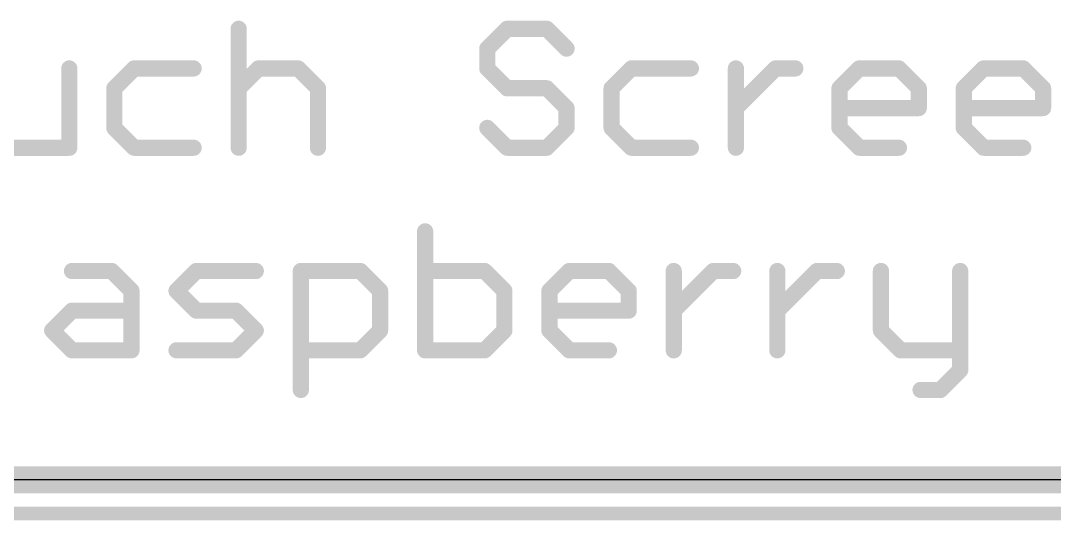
# Model space of a CAD drawing. Extents: x -17 to 57, y -6 to 105.
# Drawn here: x 22.95 to 32.67, y -0.38 to 4.32 of the extents above; entities that cross this region are included whole.
import ezdxf

# ---------------------------------------------------------------- set-up
doc = ezdxf.new("R2010")
doc.units = 0
for name, color, linetype in [('1', 12, 'CONTINUOUS'), ('16', 132, 'CONTINUOUS'), ('20', 4, 'CONTINUOUS'), ('21', 40, 'CONTINUOUS'), ('22', 6, 'CONTINUOUS'), ('48', 253, 'CONTINUOUS')]:
    doc.layers.add(name, color=color, linetype=linetype)

msp = doc.modelspace()

# ---------------------------------------------------------------- linework, layer by layer
at = {"layer": '1', "const_width": 0.254}
msp.add_lwpolyline([(56.388, 0), (0.508, 0)], dxfattribs=at)
at = {"layer": '16', "const_width": 0.254}
msp.add_lwpolyline([(56.388, 0), (0.508, 0)], dxfattribs=at)
at = {"layer": '20'}
msp.add_line((50.165, 0), (6.604, 0), dxfattribs=at)
at = {"layer": '21', "const_width": 0.1524}
for points in [[(24.9996, 4.2428), (24.9996, 3.1242)], [(27.5248, 4.2428), (27.3384, 4.0563)], [(27.8977, 4.2428), (27.5248, 4.2428)], [(28.0841, 4.0563), (27.8977, 4.2428)], [(27.3384, 4.0563), (27.3384, 3.8699)], [(23.4065, 3.1242), (23.4065, 3.8699)], [(24.0166, 3.8699), (23.8302, 3.6835)], [(24.5759, 3.8699), (24.0166, 3.8699)], [(24.9996, 3.6835), (25.186, 3.8699)], [(25.186, 3.8699), (25.5589, 3.8699)], [(25.5589, 3.8699), (25.7453, 3.6835)], [(27.3384, 3.8699), (27.5248, 3.6835)], [(28.6942, 3.8699), (28.5078, 3.6835)], [(29.2535, 3.8699), (28.6942, 3.8699)], [(29.6772, 3.1242), (29.6772, 3.8699)], [(29.6772, 3.4971), (30.05, 3.8699)], [(30.05, 3.8699), (30.2364, 3.8699)], [(30.6517, 3.6835), (30.8381, 3.8699)], [(30.8381, 3.8699), (31.2109, 3.8699)], [(31.2109, 3.8699), (31.3974, 3.6835)], [(31.8211, 3.6835), (32.0075, 3.8699)], [(32.0075, 3.8699), (32.3803, 3.8699)], [(32.3803, 3.8699), (32.5668, 3.6835)], [(23.8302, 3.6835), (23.8302, 3.3106)], [(25.7453, 3.6835), (25.7453, 3.1242)], [(27.5248, 3.6835), (27.8977, 3.6835)], [(27.8977, 3.6835), (28.0841, 3.4971)], [(28.5078, 3.6835), (28.5078, 3.3106)], [(30.6517, 3.3106), (30.6517, 3.6835)], [(31.3974, 3.6835), (31.3974, 3.4971)], [(31.8211, 3.3106), (31.8211, 3.6835)], [(32.5668, 3.6835), (32.5668, 3.4971)], [(28.0841, 3.4971), (28.0841, 3.3106)], [(31.3974, 3.4971), (30.6517, 3.4971)], [(32.5668, 3.4971), (31.8211, 3.4971)], [(23.8302, 3.3106), (24.0166, 3.1242)], [(27.5248, 3.1242), (27.3384, 3.3106)], [(28.0841, 3.3106), (27.8977, 3.1242)], [(28.5078, 3.3106), (28.6942, 3.1242)], [(30.8381, 3.1242), (30.6517, 3.3106)], [(32.0075, 3.1242), (31.8211, 3.3106)], [(22.8472, 3.1242), (23.4065, 3.1242)], [(24.0166, 3.1242), (24.5759, 3.1242)], [(27.8977, 3.1242), (27.5248, 3.1242)], [(28.6942, 3.1242), (29.2535, 3.1242)], [(31.2109, 3.1242), (30.8381, 3.1242)], [(32.3803, 3.1242), (32.0075, 3.1242)], [(26.7537, 2.3378), (26.7537, 1.2192)], [(23.4319, 1.9649), (23.8048, 1.9649)], [(23.8048, 1.9649), (23.9912, 1.7785)], [(24.4149, 1.7785), (24.6013, 1.9649)], [(24.6013, 1.9649), (25.1606, 1.9649)], [(25.5843, 0.8464), (25.5843, 1.9649)], [(25.5843, 1.9649), (26.1436, 1.9649)], [(26.1436, 1.9649), (26.33, 1.7785)], [(27.313, 1.9649), (26.7537, 1.9649)], [(27.4994, 1.7785), (27.313, 1.9649)], [(27.9231, 1.7785), (28.1095, 1.9649)], [(28.1095, 1.9649), (28.4823, 1.9649)], [(28.4823, 1.9649), (28.6688, 1.7785)], [(29.0925, 1.2192), (29.0925, 1.9649)], [(29.0925, 1.5921), (29.4653, 1.9649)], [(29.4653, 1.9649), (29.6517, 1.9649)], [(30.067, 1.2192), (30.067, 1.9649)], [(30.067, 1.5921), (30.4398, 1.9649)], [(30.4398, 1.9649), (30.6262, 1.9649)], [(31.0415, 1.9649), (31.0415, 1.4056)], [(31.7872, 1.9649), (31.7872, 1.0328)], [(23.9912, 1.7785), (23.9912, 1.2192)], [(24.6013, 1.5921), (24.4149, 1.7785)], [(26.33, 1.7785), (26.33, 1.4056)], [(27.4994, 1.4056), (27.4994, 1.7785)], [(27.9231, 1.4056), (27.9231, 1.7785)], [(28.6688, 1.7785), (28.6688, 1.5921)], [(23.2455, 1.4056), (23.4319, 1.5921)], [(23.4319, 1.5921), (23.9912, 1.5921)], [(24.9742, 1.5921), (24.6013, 1.5921)], [(25.1606, 1.4056), (24.9742, 1.5921)], [(28.6688, 1.5921), (27.9231, 1.5921)], [(23.4319, 1.2192), (23.2455, 1.4056)], [(24.9742, 1.2192), (25.1606, 1.4056)], [(26.33, 1.4056), (26.1436, 1.2192)], [(27.313, 1.2192), (27.4994, 1.4056)], [(28.1095, 1.2192), (27.9231, 1.4056)], [(31.0415, 1.4056), (31.2279, 1.2192)], [(23.9912, 1.2192), (23.4319, 1.2192)], [(24.4149, 1.2192), (24.9742, 1.2192)], [(26.1436, 1.2192), (25.5843, 1.2192)], [(26.7537, 1.2192), (27.313, 1.2192)], [(28.4823, 1.2192), (28.1095, 1.2192)], [(31.2279, 1.2192), (31.7872, 1.2192)], [(31.7872, 1.0328), (31.6007, 0.8464)], [(31.6007, 0.8464), (31.4143, 0.8464)]]:
    msp.add_lwpolyline(points, dxfattribs=at)
at = {"layer": '21', "const_width": 0.0762}
for points in [[(25.0377, 4.2428, 1), (24.9615, 4.2428)], [(27.5248, 4.2809, 1), (27.5248, 4.2047)], [(27.5517, 4.2158, 1), (27.4979, 4.2697)], [(27.9246, 4.2697, 1), (27.8707, 4.2158)], [(27.8977, 4.2047, 1), (27.8977, 4.2809)], [(27.3114, 4.0833, 1), (27.3653, 4.0294)], [(27.3765, 4.0563, 1), (27.3003, 4.0563)], [(28.0571, 4.0294, 1), (28.111, 4.0833)], [(23.4446, 3.8699, 1), (23.3684, 3.8699)], [(24.0166, 3.908, 1), (24.0166, 3.8318)], [(24.0436, 3.843, 1), (23.9897, 3.8968)], [(24.5759, 3.8318, 1), (24.5759, 3.908)], [(25.186, 3.908, 1), (25.186, 3.8318)], [(25.2129, 3.843, 1), (25.1591, 3.8968)], [(25.5858, 3.8968, 1), (25.5319, 3.843)], [(25.5589, 3.8318, 1), (25.5589, 3.908)], [(27.3653, 3.8968, 1), (27.3114, 3.843)], [(27.3003, 3.8699, 1), (27.3765, 3.8699)], [(28.6942, 3.908, 1), (28.6942, 3.8318)], [(28.7211, 3.843, 1), (28.6673, 3.8968)], [(29.2535, 3.8318, 1), (29.2535, 3.908)], [(29.7153, 3.8699, 1), (29.6391, 3.8699)], [(30.05, 3.908, 1), (30.05, 3.8318)], [(30.077, 3.843, 1), (30.0231, 3.8968)], [(30.2364, 3.8318, 1), (30.2364, 3.908)], [(30.8381, 3.908, 1), (30.8381, 3.8318)], [(30.865, 3.843, 1), (30.8111, 3.8968)], [(31.2379, 3.8968, 1), (31.184, 3.843)], [(31.2109, 3.8318, 1), (31.2109, 3.908)], [(32.0075, 3.908, 1), (32.0075, 3.8318)], [(32.0344, 3.843, 1), (31.9805, 3.8968)], [(32.4073, 3.8968, 1), (32.3534, 3.843)], [(32.3803, 3.8318, 1), (32.3803, 3.908)], [(23.8032, 3.7104, 1), (23.8571, 3.6565)], [(23.8683, 3.6835, 1), (23.7921, 3.6835)], [(24.9726, 3.7104, 1), (25.0265, 3.6565)], [(25.7834, 3.6835, 1), (25.7072, 3.6835)], [(25.7183, 3.6565, 1), (25.7722, 3.7104)], [(27.5248, 3.7216, 1), (27.5248, 3.6454)], [(27.4979, 3.6565, 1), (27.5517, 3.7104)], [(27.9246, 3.7104, 1), (27.8707, 3.6565)], [(27.8977, 3.6454, 1), (27.8977, 3.7216)], [(28.4808, 3.7104, 1), (28.5347, 3.6565)], [(28.5459, 3.6835, 1), (28.4697, 3.6835)], [(30.6247, 3.7104, 1), (30.6786, 3.6565)], [(30.6898, 3.6835, 1), (30.6136, 3.6835)], [(31.4355, 3.6835, 1), (31.3593, 3.6835)], [(31.3704, 3.6565, 1), (31.4243, 3.7104)], [(31.7941, 3.7104, 1), (31.848, 3.6565)], [(31.8592, 3.6835, 1), (31.783, 3.6835)], [(32.6049, 3.6835, 1), (32.5287, 3.6835)], [(32.5398, 3.6565, 1), (32.5937, 3.7104)], [(28.1222, 3.4971, 1), (28.046, 3.4971)], [(28.0571, 3.4701, 1), (28.111, 3.524)], [(29.6502, 3.524, 1), (29.7041, 3.4701)], [(30.6517, 3.5352, 1), (30.6517, 3.459)], [(31.3593, 3.4971, 1), (31.4355, 3.4971)], [(31.3974, 3.459, 1), (31.3974, 3.5352)], [(31.8211, 3.5352, 1), (31.8211, 3.459)], [(32.5287, 3.4971, 1), (32.6049, 3.4971)], [(32.5668, 3.459, 1), (32.5668, 3.5352)], [(23.8571, 3.3376, 1), (23.8032, 3.2837)], [(23.7921, 3.3106, 1), (23.8683, 3.3106)], [(27.3653, 3.3376, 1), (27.3114, 3.2837)], [(28.046, 3.3106, 1), (28.1222, 3.3106)], [(28.111, 3.2837, 1), (28.0571, 3.3376)], [(28.5347, 3.3376, 1), (28.4808, 3.2837)], [(28.4697, 3.3106, 1), (28.5459, 3.3106)], [(30.6786, 3.3376, 1), (30.6247, 3.2837)], [(30.6136, 3.3106, 1), (30.6898, 3.3106)], [(31.848, 3.3376, 1), (31.7941, 3.2837)], [(31.783, 3.3106, 1), (31.8592, 3.3106)], [(23.3684, 3.1242, 1), (23.4446, 3.1242)], [(23.4065, 3.0861, 1), (23.4065, 3.1623)], [(24.0166, 3.1623, 1), (24.0166, 3.0861)], [(23.9897, 3.0973, 1), (24.0436, 3.1511)], [(24.5759, 3.0861, 1), (24.5759, 3.1623)], [(24.9615, 3.1242, 1), (25.0377, 3.1242)], [(25.7072, 3.1242, 1), (25.7834, 3.1242)], [(27.5248, 3.1623, 1), (27.5248, 3.0861)], [(27.4979, 3.0973, 1), (27.5517, 3.1511)], [(27.8707, 3.1511, 1), (27.9246, 3.0973)], [(27.8977, 3.0861, 1), (27.8977, 3.1623)], [(28.6942, 3.1623, 1), (28.6942, 3.0861)], [(28.6673, 3.0973, 1), (28.7211, 3.1511)], [(29.2535, 3.0861, 1), (29.2535, 3.1623)], [(29.6391, 3.1242, 1), (29.7153, 3.1242)], [(30.8381, 3.1623, 1), (30.8381, 3.0861)], [(30.8111, 3.0973, 1), (30.865, 3.1511)], [(31.2109, 3.0861, 1), (31.2109, 3.1623)], [(32.0075, 3.1623, 1), (32.0075, 3.0861)], [(31.9805, 3.0973, 1), (32.0344, 3.1511)], [(32.3803, 3.0861, 1), (32.3803, 3.1623)], [(26.7918, 2.3378, 1), (26.7156, 2.3378)], [(23.4319, 2.003, 1), (23.4319, 1.9268)], [(23.8317, 1.9918, 1), (23.7778, 1.938)], [(23.8048, 1.9268, 1), (23.8048, 2.003)], [(24.6013, 2.003, 1), (24.6013, 1.9268)], [(24.6282, 1.938, 1), (24.5744, 1.9918)], [(25.1606, 1.9268, 1), (25.1606, 2.003)], [(25.6224, 1.9649, 1), (25.5462, 1.9649)], [(25.5843, 2.003, 1), (25.5843, 1.9268)], [(26.1705, 1.9918, 1), (26.1166, 1.938)], [(26.1436, 1.9268, 1), (26.1436, 2.003)], [(26.7537, 2.003, 1), (26.7537, 1.9268)], [(27.3399, 1.9918, 1), (27.286, 1.938)], [(27.313, 1.9268, 1), (27.313, 2.003)], [(28.1095, 2.003, 1), (28.1095, 1.9268)], [(28.1364, 1.938, 1), (28.0826, 1.9918)], [(28.5093, 1.9918, 1), (28.4554, 1.938)], [(28.4823, 1.9268, 1), (28.4823, 2.003)], [(29.1306, 1.9649, 1), (29.0544, 1.9649)], [(29.4653, 2.003, 1), (29.4653, 1.9268)], [(29.4923, 1.938, 1), (29.4384, 1.9918)], [(29.6517, 1.9268, 1), (29.6517, 2.003)], [(30.1051, 1.9649, 1), (30.0289, 1.9649)], [(30.4398, 2.003, 1), (30.4398, 1.9268)], [(30.4668, 1.938, 1), (30.4129, 1.9918)], [(30.6262, 1.9268, 1), (30.6262, 2.003)], [(31.0796, 1.9649, 1), (31.0034, 1.9649)], [(31.8253, 1.9649, 1), (31.7491, 1.9649)], [(24.0293, 1.7785, 1), (23.9531, 1.7785)], [(24.4418, 1.8054, 1), (24.3879, 1.7515)], [(26.3681, 1.7785, 1), (26.2919, 1.7785)], [(27.5375, 1.7785, 1), (27.4613, 1.7785)], [(27.9612, 1.7785, 1), (27.885, 1.7785)], [(28.7069, 1.7785, 1), (28.6307, 1.7785)], [(23.9642, 1.7515, 1), (24.0181, 1.8054)], [(24.3879, 1.8054, 1), (24.4418, 1.7515)], [(26.303, 1.7515, 1), (26.3569, 1.8054)], [(27.4724, 1.7515, 1), (27.5263, 1.8054)], [(27.8961, 1.8054, 1), (27.95, 1.7515)], [(28.6418, 1.7515, 1), (28.6957, 1.8054)], [(23.4319, 1.6302, 1), (23.4319, 1.554)], [(23.4589, 1.5651, 1), (23.405, 1.619)], [(23.9912, 1.554, 1), (23.9912, 1.6302)], [(24.6013, 1.6302, 1), (24.6013, 1.554)], [(24.5744, 1.5651, 1), (24.6282, 1.619)], [(25.0011, 1.619, 1), (24.9472, 1.5651)], [(24.9742, 1.554, 1), (24.9742, 1.6302)], [(27.9231, 1.6302, 1), (27.9231, 1.554)], [(28.6688, 1.554, 1), (28.6688, 1.6302)], [(29.0655, 1.619, 1), (29.1194, 1.5651)], [(30.04, 1.619, 1), (30.0939, 1.5651)], [(28.6307, 1.5921, 1), (28.7069, 1.5921)], [(23.2724, 1.4326, 1), (23.2185, 1.3787)], [(23.2185, 1.4326, 1), (23.2724, 1.3787)], [(25.1875, 1.3787, 1), (25.1336, 1.4326)], [(25.1336, 1.3787, 1), (25.1875, 1.4326)], [(26.3569, 1.3787, 1), (26.303, 1.4326)], [(27.5263, 1.3787, 1), (27.4724, 1.4326)], [(27.95, 1.4326, 1), (27.8961, 1.3787)], [(31.0684, 1.4326, 1), (31.0145, 1.3787)], [(26.2919, 1.4056, 1), (26.3681, 1.4056)], [(27.4613, 1.4056, 1), (27.5375, 1.4056)], [(27.885, 1.4056, 1), (27.9612, 1.4056)], [(31.0034, 1.4056, 1), (31.0796, 1.4056)], [(23.4319, 1.2573, 1), (23.4319, 1.1811)], [(23.405, 1.1923, 1), (23.4589, 1.2461)], [(23.9912, 1.1811, 1), (23.9912, 1.2573)], [(24.4149, 1.2573, 1), (24.4149, 1.1811)], [(24.9472, 1.2461, 1), (25.0011, 1.1923)], [(24.9742, 1.1811, 1), (24.9742, 1.2573)], [(25.5843, 1.2573, 1), (25.5843, 1.1811)], [(26.1166, 1.2461, 1), (26.1705, 1.1923)], [(26.1436, 1.1811, 1), (26.1436, 1.2573)], [(26.7537, 1.2573, 1), (26.7537, 1.1811)], [(27.286, 1.2461, 1), (27.3399, 1.1923)], [(27.313, 1.1811, 1), (27.313, 1.2573)], [(28.1095, 1.2573, 1), (28.1095, 1.1811)], [(28.0826, 1.1923, 1), (28.1364, 1.2461)], [(28.4823, 1.1811, 1), (28.4823, 1.2573)], [(31.2279, 1.2573, 1), (31.2279, 1.1811)], [(31.2009, 1.1923, 1), (31.2548, 1.2461)], [(31.7872, 1.1811, 1), (31.7872, 1.2573)], [(23.9531, 1.2192, 1), (24.0293, 1.2192)], [(26.7156, 1.2192, 1), (26.7918, 1.2192)], [(29.0544, 1.2192, 1), (29.1306, 1.2192)], [(30.0289, 1.2192, 1), (30.1051, 1.2192)], [(31.7491, 1.0328, 1), (31.8253, 1.0328)], [(31.8141, 1.0058, 1), (31.7602, 1.0597)], [(25.5462, 0.8464, 1), (25.6224, 0.8464)], [(31.4143, 0.8845, 1), (31.4143, 0.8083)], [(31.5738, 0.8733, 1), (31.6277, 0.8194)], [(31.6007, 0.8083, 1), (31.6007, 0.8845)]]:
    msp.add_lwpolyline(points, format="xyb", dxfattribs=at)
at = {"layer": '22', "const_width": 0.127}
msp.add_lwpolyline([(1.148, -0.316), (55.748, -0.316)], dxfattribs=at)
at = {"layer": '48', "const_width": 0.13}
msp.add_lwpolyline([(42.291, 0), (-7.538, 0)], dxfattribs=at)

doc.saveas('drawing.dxf')
